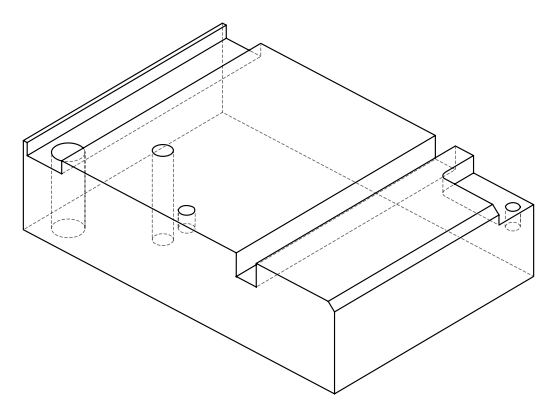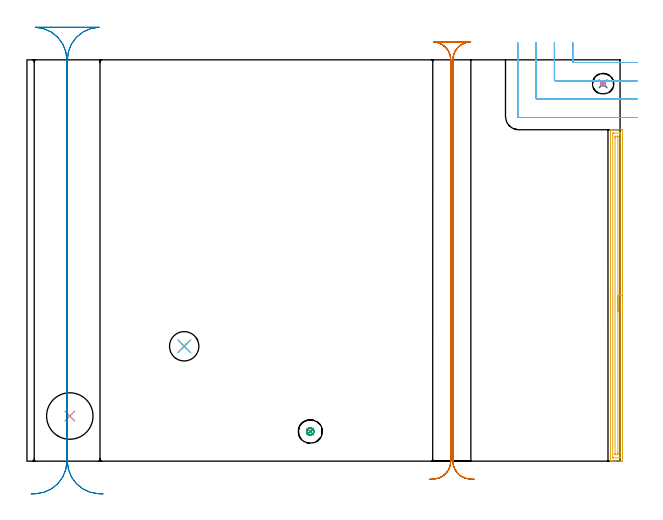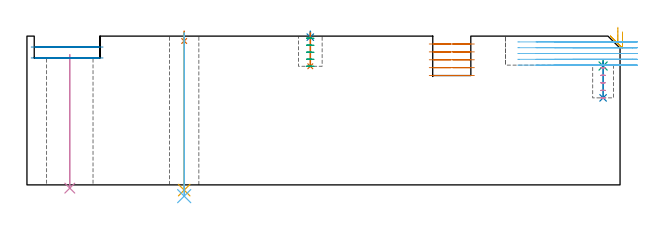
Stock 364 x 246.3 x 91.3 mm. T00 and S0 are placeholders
(PLAN: 14 operations, 9 tool changes, 19.7 min)
(1 SPOT_DRILL | STEP1HOLE_1 | NXT0321_9005460120000 | 0.05 min | 183 mm3)
(2 SPOT_DRILL_1 | STEP1POCKET | NXT0321_9005460120000 | 0.03 min | 2 mm3)
(3 SPOT_DRILL_2 | STEP1POCKET_1 | NXT0321_9005460120000 | 0.03 min | 1914 mm3)
(4 INDEXABLE_INSERT_DRILL_THROUGH_HOLE_FROM_SOLID | STEP1HOLE | NXT0302_028 | 0.33 min | 58205 mm3)
(5 DRILL_THROUGH_HOLE_INTO_CENTER | STEP1HOLE_1 | NXT0301_065 | 0.39 min | 6175 mm3)
(6 DRILL_TO_ENLARGE_THROUGH_HOLE | STEP1HOLE_1 | UGT0301_046 | 0.4 min | 16838 mm3)
(7 DRILL_BLIND_HOLE_INTO_CENTER | STEP1POCKET | NXT0301_089 | 0.08 min | 1857 mm3)
(8 DRILL_BLIND_HOLE_INTO_CENTER_1 | STEP1POCKET_1 | NXT0301_089 | 0.09 min | 2125 mm3)
(9 MILL_ROUGH_BLIND_HOLE_CONTOUR | STEP1POCKET | NXT0201_013 | Spiral | 0.48 min | 1189 mm3)
(10 MILL_ROUGH_BLIND_HOLE_CONTOUR_1 | STEP1POCKET_1 | NXT0201_013 | Spiral | 0.28 min | 834 mm3)
(11 AREA_MILL | FG_CHAMFER_SURFACE | UGT0205_001 | 5.08 min | 5704 mm3)
(12 MILL_CORNER_NOTCH_RECTANGULAR | CORNER_NOTCH_RECTANGULAR | UGT0201_133 | Follow Part, ap 3.75, ae 75% | 3.85 min | 51017 mm3)
(13 MILL_RECTANGULAR_SLOT | SLOT_RECTANGULAR | UGT0201_105 | Follow Part, ap 5.5, ae 75% | 5.95 min | 138887 mm3)
(14 MILL_RECTANGULAR_SLOT_1 | SLOT_RECTANGULAR_1 | UGT0201_019 | Follow Part, ap 10, ae 75% | 2.67 min | 124467 mm3)
(TOOL NXT0321_9005460120000 | NC Spot Drill, 142deg, 12mm, Carbide, Uncoated | D12 PA142 FL30 Z2)
(TOOL NXT0302_028 | Index. Insert Drill 28.5mm [880-D2850L32-03] | D28.5 PA176 FL86 Z2)
(TOOL NXT0301_065 | Carbide Drill 9.4mm [860.1-0940-075A1-MM 2214] | D9.4 PA140 FL98 Z2)
(TOOL UGT0301_046 | Twist Drill 18 mm | D18 PA118 FL130 Z2)
(TOOL NXT0301_089 | Carbide Drill 11.8mm [860.1-1180-035A1-MM 2214] | D11.8 PA140 FL55 Z2)
(TOOL NXT0201_013 | ENDMILL 10mm | D10 FL30 Z4)
(TOOL UGT0205_001 | Chamfer Mill 20 x 3 x 45 deg. | D20 FL50 Z2)
(TOOL UGT0201_133 | Carbide End Mill 15.0 | D15 FL30 Z4)
(TOOL UGT0201_105 | End Mill 22 mm | D22 FL25 Z2)
(TOOL UGT0201_019 | End mill 40 mm | D40 FL63 Z6)
(OP 1 SPOT_DRILL)
G17 G21 G94 G90
T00 M6
G54
G17 G0 G90 X96.5 Y70.5 S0 M3
G43 Z101.3 H0
G94 G81 G98 Z88.3 F250. R94.3
G80
M5
M2
(OP 2 SPOT_DRILL_1)
G17 G21 G94 G90
T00 M6
G54
G17 G0 G90 X173.9 Y18.2 S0 M3
G43 Z101.3 H0
G94 G81 G98 Z90.676 F250. R94.3
G80
M5
M2
(OP 3 SPOT_DRILL_2)
G17 G21 G94 G90
T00 M6
G54
G17 G0 G90 X353.6 Y231.6 S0 M3
G43 Z101.3 H0
G94 G81 G98 Z72.949 F250. R76.5
G80
M5
M2
(OP 4 INDEXABLE_INSERT_DRILL_THROUGH_HOLE_FROM_SOLID)
G17 G21 G94 G90
T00 M6
G54
G17 G0 G90 X26.3 Y27.7 S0 M3
G43 Z101.3 H1
G94 G81 G98 Z-1.998 F250. R79.9
G80
M5
M2
(OP 5 DRILL_THROUGH_HOLE_INTO_CENTER)
G17 G21 G94 G90
T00 M6
G54
G17 G0 G90 X96.5 Y70.5 S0 M3
G43 Z101.3 H1
G94 G73 G98 Z-3.211 F250. Q8.592 R93.3
G80
M5
M2
(OP 6 DRILL_TO_ENLARGE_THROUGH_HOLE)
G17 G21 G94 G90
T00 M6
G54
G17 G0 G90 X96.5 Y70.5 S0 M3
G43 Z101.3 H0
G94 G73 G98 Z-6.908 F250. Q16.368 R93.3
G80
M5
M2
(OP 7 DRILL_BLIND_HOLE_INTO_CENTER)
G17 G21 G94 G90
T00 M6
G54
G17 G0 G90 X173.9 Y18.2 S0 M3
G43 Z101.3 H1
G94 G81 G98 Z72.8 F250. R93.3
G80
M5
M2
(OP 8 DRILL_BLIND_HOLE_INTO_CENTER_1)
G17 G21 G94 G90
T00 M6
G54
G17 G0 G90 X353.6 Y231.6 S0 M3
G43 Z101.3 H1
G94 G81 G98 Z53.4 F250. R75.5
G80
M5
M2
(OP 9 MILL_ROUGH_BLIND_HOLE_CONTOUR)
G17 G21 G94 G90
T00 M6
G54
G17 G0 G90 X173.9 Y18.2 S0 M3
G43 Z101.3 H0
Z90.
G94 G3 X174.208 Y20.142 R0.996 F250.
X171.76 Y18.895 R1.942
X173.205 Y16.06 R2.25
X171.76 Y18.895 R-2.25
X172.482 Y17.478 R1.125
X173.9 Y18.2 R1.125
G0 Z85.7
G3 X174.208 Y20.142 R0.996
X171.76 Y18.895 R1.942
X173.205 Y16.06 R2.25
X171.76 Y18.895 R-2.25
X172.482 Y17.478 R1.125
X173.9 Y18.2 R1.125
G0 Z81.4
G3 X174.208 Y20.142 R0.996
X171.76 Y18.895 R1.942
X173.205 Y16.06 R2.25
X171.76 Y18.895 R-2.25
X172.482 Y17.478 R1.125
X173.9 Y18.2 R1.125
G0 Z77.1
G3 X174.208 Y20.142 R0.996
X171.76 Y18.895 R1.942
X173.205 Y16.06 R2.25
X171.76 Y18.895 R-2.25
X172.482 Y17.478 R1.125
X173.9 Y18.2 R1.125
G0 Z72.8
G3 X174.208 Y20.142 R0.996
X171.76 Y18.895 R1.942
X173.205 Y16.06 R2.25
X171.76 Y18.895 R-2.25
X172.482 Y17.478 R1.125
X173.9 Y18.2 R1.125
G0 Z101.3
M5
M2
(OP 10 MILL_ROUGH_BLIND_HOLE_CONTOUR_1)
G17 G21 G94 G90
T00 M6
G54
G17 G0 G90 X353.6 Y231.6 S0 M3
G43 Z101.3 H0
Z71.88
G94 G3 X354.234 Y232.366 R0.645 F250.
X353.338 Y232.975 R0.766
X352.225 Y231.338 R1.4
X353.338 Y232.975 R-1.4
X352.781 Y232.156 R0.7
X353.6 Y231.6 R0.7
G0 Z67.26
G3 X354.234 Y232.366 R0.645
X353.338 Y232.975 R0.766
X352.225 Y231.338 R1.4
X353.338 Y232.975 R-1.4
X352.781 Y232.156 R0.7
X353.6 Y231.6 R0.7
G0 Z62.64
G3 X354.234 Y232.366 R0.645
X353.338 Y232.975 R0.766
X352.225 Y231.338 R1.4
X353.338 Y232.975 R-1.4
X352.781 Y232.156 R0.7
X353.6 Y231.6 R0.7
G0 Z58.02
G3 X354.234 Y232.366 R0.645
X353.338 Y232.975 R0.766
X352.225 Y231.338 R1.4
X353.338 Y232.975 R-1.4
X352.781 Y232.156 R0.7
X353.6 Y231.6 R0.7
G0 Z53.4
G3 X354.234 Y232.366 R0.645
X353.338 Y232.975 R0.766
X352.225 Y231.338 R1.4
X353.338 Y232.975 R-1.4
X352.781 Y232.156 R0.7
X353.6 Y231.6 R0.7
G0 Z101.3
M5
M2
(OP 11 AREA_MILL)
G17 G21 G94 G90
T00 M6
G54
G17 G0 G90 X365.5 Y111.7 S1061 M3
G43 Z101.3 H0
Z93.9
G94 G1 Y111.662 Z93.029 F250.
Y111.548 Z92.164
Y111.359 Z91.312
Y111.097 Z90.48
Y110.763 Z89.674
Y110.36 Z88.9
Y109.892 Z88.164
Y109.36 Z87.472
Y108.771 Z86.829
Y108.128 Z86.24
Y107.436 Z85.709
Y106.7 Z85.24
Y105.926 Z84.837
Y105.12 Z84.503
Y104.288 Z84.241
Y103.437 Z84.052
Y102.572 Z83.938
Y101.7 Z83.9
Y0.943
X365.499 Y0.633 Z83.901
X365.494 Y0.054 Z83.904
X365.492 Y0.008 Z83.906
X364.918 Y0. Z84.479
X361.355 Z88.04
X359.943 Z89.454
X359.573 Z89.822
X358.834 Z90.566
X358.583 Z90.817
X358.154 Y0.007 Z91.237
X358.103 Y0.01 Z91.288
X358.1 Y0.186 Z91.3
Y203.215
X358.103 Y203.39 Z91.288
X358.154 Y203.393 Z91.237
X358.583 Y203.4 Z90.817
X358.834 Z90.566
X359.573 Z89.822
X360.833 Z88.564
X362.245 Z87.15
X362.876 Z86.521
X364.657 Z84.74
X364.918 Y203.398 Z84.479
X365.492 Y203.392 Z83.906
X365.494 Y203.346 Z83.904
X365.499 Y202.767 Z83.901
X365.5 Y202.183 Z83.9
Y101.7
X364.086 Z85.314
X364.085 Y2.303 Z85.315
X364.081 Y2.186 Z85.319
X364.073 Y2.01 Z85.327
X364.027 Y2.007 Z85.373
X363.555 Y2.001 Z85.845
X359.991 Z89.409
X359.573 Y2.01 Z89.827
X359.521 Y2.018 Z89.879
X359.516 Y2.245 Z89.884
X359.515 Y2.363 Z89.885
Y201.097
X359.519 Y201.214 Z89.881
X359.527 Y201.39 Z89.873
X359.573 Y201.393 Z89.827
X360.045 Y201.399 Z89.355
X363.608 Z85.792
X364.027 Y201.39 Z85.373
X364.079 Y201.382 Z85.321
X364.084 Y201.155 Z85.316
X364.085 Y201.037 Z85.315
X364.086 Y101.7 Z85.314
X362.671 Z86.729
Y5.105
X362.669 Y4.679 Z86.731
X362.664 Y4.21 Z86.736
X362.658 Y4.01 Z86.742
X362.453 Y4.002 Z86.947
X361.145 Y4. Z88.255
X361.006 Y4.002 Z88.394
X360.955 Y4.006 Z88.445
X360.934 Y4.011 Z88.466
X360.932 Y4.017 Z88.468
X360.93 Y4.068 Z88.47
X360.929 Y4.21 Z88.471
X360.928 Y4.638 Z88.472
X360.929 Y198.295 Z88.471
X360.93 Y198.721 Z88.47
X360.935 Y199.19 Z88.465
X360.943 Y199.39 Z88.457
X361.147 Y199.398 Z88.253
X362.455 Y199.4 Z86.945
X362.594 Y199.398 Z86.806
X362.645 Y199.394 Z86.755
X362.666 Y199.389 Z86.734
X362.668 Y199.383 Z86.732
X362.67 Y199.332 Z86.73
X362.671 Y199.19 Z86.729
Y198.762
Y101.7
Y100.828 Z86.767
Y99.964 Z86.88
Y99.112 Z87.069
Y98.28 Z87.332
Y97.474 Z87.665
Y96.7 Z88.068
Y95.964 Z88.537
Y95.272 Z89.068
Y94.629 Z89.657
Y94.04 Z90.301
Y93.508 Z90.993
Y93.04 Z91.729
Y92.637 Z92.502
Y92.303 Z93.308
Y92.041 Z94.14
Y91.852 Z94.992
Y91.738 Z95.857
Y91.7 Z96.729
G0 Z101.3
M5
M2
(OP 12 MILL_CORNER_NOTCH_RECTANGULAR)
G17 G21 G94 G90
T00 M6
G54
G17 G0 G90 X334.95 Y256.8 S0 M3
G43 Z101.3 H0
Z87.74
G94 G1 Y253.8 F250.
Y245.396 F500.
G3 X335.696 Y244.65 R0.75
G1 X371.5
X374.5 F250.
G0 Z101.3
X323.7 Y256.8
Z87.74
G1 Y253.8
Y234.146 F500.
G3 X324.446 Y233.4 R0.75
G1 X371.5
X374.5 F250.
G0 Z101.3
X312.45 Y256.8
Z87.74
G1 Y253.8
Y222.896 F500.
G3 X313.196 Y222.15 R0.75
G1 X371.5
X374.5 F250.
G0 Z101.3
X301.2 Y256.8
Z87.74
G1 Y253.8
Y211.646 F500.
G3 X301.946 Y210.9 R0.75
G1 X371.5
X374.5 F250.
G0 Z101.3
X334.95 Y256.8
Z84.18
G1 Y253.8
Y245.396 F500.
G3 X335.696 Y244.65 R0.75
G1 X371.5
X374.5 F250.
G0 Z101.3
X323.7 Y256.8
Z84.18
G1 Y253.8
Y234.146 F500.
G3 X324.446 Y233.4 R0.75
G1 X371.5
X374.5 F250.
G0 Z101.3
X312.45 Y256.8
Z84.18
G1 Y253.8
Y222.896 F500.
G3 X313.196 Y222.15 R0.75
G1 X371.5
X374.5 F250.
G0 Z101.3
X301.2 Y256.8
Z84.18
G1 Y253.8
Y211.646 F500.
G3 X301.946 Y210.9 R0.75
G1 X371.5
X374.5 F250.
G0 Z101.3
X334.95 Y256.8
Z80.62
G1 Y253.8
Y245.396 F500.
G3 X335.696 Y244.65 R0.75
G1 X371.5
X374.5 F250.
G0 Z101.3
X323.7 Y256.8
Z80.62
G1 Y253.8
Y234.146 F500.
G3 X324.446 Y233.4 R0.75
G1 X371.5
X374.5 F250.
G0 Z101.3
X312.45 Y256.8
Z80.62
G1 Y253.8
Y222.896 F500.
G3 X313.196 Y222.15 R0.75
G1 X371.5
X374.5 F250.
G0 Z101.3
X301.2 Y256.8
Z80.62
G1 Y253.8
Y211.646 F500.
G3 X301.946 Y210.9 R0.75
G1 X371.5
X374.5 F250.
G0 Z101.3
X334.95 Y256.8
Z77.06
G1 Y253.8
Y245.396 F500.
G3 X335.696 Y244.65 R0.75
G1 X371.5
X374.5 F250.
G0 Z101.3
X323.7 Y256.8
Z77.06
G1 Y253.8
Y234.146 F500.
G3 X324.446 Y233.4 R0.75
G1 X371.5
X374.5 F250.
G0 Z101.3
X312.45 Y256.8
Z77.06
G1 Y253.8
Y222.896 F500.
G3 X313.196 Y222.15 R0.75
G1 X371.5
X374.5 F250.
G0 Z101.3
X301.2 Y256.8
Z77.06
G1 Y253.8
Y211.646 F500.
G3 X301.946 Y210.9 R0.75
G1 X371.5
X374.5 F250.
G0 Z101.3
X334.95 Y256.8
Z73.5
G1 Y253.8
Y245.396 F500.
G3 X335.696 Y244.65 R0.75
G1 X371.5
X374.5 F250.
G0 Z101.3
X323.7 Y256.8
Z73.5
G1 Y253.8
Y234.146 F500.
G3 X324.446 Y233.4 R0.75
G1 X371.5
X374.5 F250.
G0 Z101.3
X312.45 Y256.8
Z73.5
G1 Y253.8
Y222.896 F500.
G3 X313.196 Y222.15 R0.75
G1 X371.5
X374.5 F250.
G0 Z101.3
X301.2 Y256.8
Z73.5
G1 Y253.8
Y211.646 F500.
G3 X301.946 Y210.9 R0.75
G1 X371.5
X374.5 F250.
G0 Z101.3
M5
M2
(OP 13 MILL_RECTANGULAR_SLOT)
G17 G21 G94 G90
T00 M6
G54
G17 G0 G90 X274.58 Y-11.191 S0 M3
G43 Z101.3 H0
Z86.46
G94 G1 X271.588 Y-10.97 F250.
G2 X261.4 Y0. R11. F500.
G1 Y246.3
G2 X271.931 Y257.29 R11.
G1 Y257.3
X249.569
Y257.29
G2 X260.1 Y246.3 R11.
G1 Y0.
G2 X249.912 Y-10.97 R11.
G1 X246.92 Y-11.191 F250.
G0 X274.58 Z81.62
G1 X271.588 Y-10.97
G2 X261.4 Y0. R11. F500.
G1 Y246.3
G2 X271.931 Y257.29 R11.
G1 Y257.3
X249.569
Y257.29
G2 X260.1 Y246.3 R11.
G1 Y0.
G2 X249.912 Y-10.97 R11.
G1 X246.92 Y-11.191 F250.
G0 X274.58 Z76.78
G1 X271.588 Y-10.97
G2 X261.4 Y0. R11. F500.
G1 Y246.3
G2 X271.931 Y257.29 R11.
G1 Y257.3
X249.569
Y257.29
G2 X260.1 Y246.3 R11.
G1 Y0.
G2 X249.912 Y-10.97 R11.
G1 X246.92 Y-11.191 F250.
G0 X274.58 Z71.94
G1 X271.588 Y-10.97
G2 X261.4 Y0. R11. F500.
G1 Y246.3
G2 X271.931 Y257.29 R11.
G1 Y257.3
X249.569
Y257.29
G2 X260.1 Y246.3 R11.
G1 Y0.
G2 X249.912 Y-10.97 R11.
G1 X246.92 Y-11.191 F250.
G0 X274.58 Z67.1
G1 X271.588 Y-10.97
G2 X261.4 Y0. R11. F500.
G1 Y246.3
G2 X271.931 Y257.29 R11.
G1 Y257.3
X249.569
Y257.29
G2 X260.1 Y246.3 R11.
G1 Y0.
G2 X249.912 Y-10.97 R11.
G1 X246.92 Y-11.191 F250.
G0 Z101.3
M5
M2
(OP 14 MILL_RECTANGULAR_SLOT_1)
G17 G21 G94 G90
T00 M6
G54
G17 G0 G90 X46.7 Y-20.134 S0 M3
G43 Z101.3 H0
Z84.6
G94 G1 X43.705 Y-19.97 F250.
G2 X24.8 Y0. R20. F500.
G1 Y246.3
G2 X44.168 Y266.29 R20.
G1 X5.132
G2 X24.5 Y246.3 R20.
G1 Y0.
G2 X5.595 Y-19.97 R20.
G1 X2.6 Y-20.134 F250.
G0 X46.7 Z77.9
G1 X43.705 Y-19.97
G2 X24.8 Y0. R20. F500.
G1 Y246.3
G2 X44.168 Y266.29 R20.
G1 X5.132
G2 X24.5 Y246.3 R20.
G1 Y0.
G2 X5.595 Y-19.97 R20.
G1 X2.6 Y-20.134 F250.
G0 Z101.3
M5
M2
